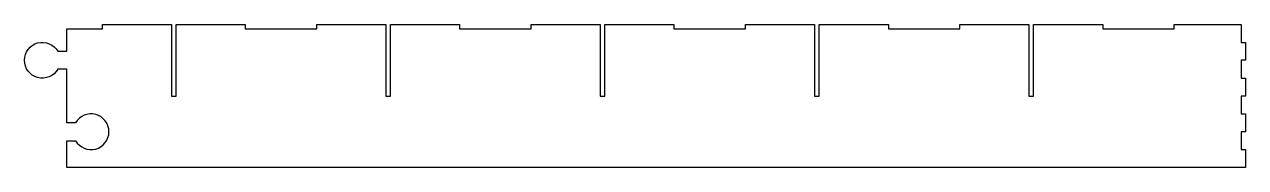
# Model space of a CAD drawing. Header units: inches. Extents: x -34.2 to 0, y -4 to 0.
import ezdxf

# ---------------------------------------------------------------- set-up
doc = ezdxf.new("R2010")
doc.units = ezdxf.units.IN
doc.layers.get('0').update_dxf_attribs({"linetype": 'CONTINUOUS'})

msp = doc.modelspace()

# ---------------------------------------------------------------- linework, layer by layer
msp.add_lwpolyline([(-0.125, -3.5), (0, -3.5), (0, -4), (-33, -4), (-33, -3.25), (-32.75, -3.25, 3.732051), (-32.75, -2.75), (-33, -2.75), (-33, -1.25), (-33.25, -1.25, -3.732051), (-33.25, -0.75), (-33, -0.75), (-33, -0.125), (-32, -0.125), (-32, 0), (-30.063, 0), (-30.063, -2), (-29.938, -2), (-29.938, 0), (-28, 0), (-28, -0.125), (-26, -0.125), (-26, 0), (-24.063, 0), (-24.063, -2), (-23.938, -2), (-23.938, 0), (-22, 0), (-22, -0.125), (-20, -0.125), (-20, 0), (-18.063, 0), (-18.063, -2), (-17.938, -2), (-17.938, 0), (-16, 0), (-16, -0.125), (-14, -0.125), (-14, 0), (-12.063, 0), (-12.063, -2), (-11.938, -2), (-11.938, 0), (-10, 0), (-10, -0.125), (-8, -0.125), (-8, 0), (-6.063, 0), (-6.063, -2), (-5.938, -2), (-5.938, 0), (-4, 0), (-4, -0.125), (-2, -0.125), (-2, 0), (-0.125, 0), (-0.125, -0.5), (0, -0.5), (0, -1), (-0.125, -1), (-0.125, -1.5), (0, -1.5), (0, -2), (-0.125, -2), (-0.125, -2.5), (0, -2.5), (0, -3), (-0.125, -3)], format="xyb", close=True)

doc.saveas('drawing.dxf')
